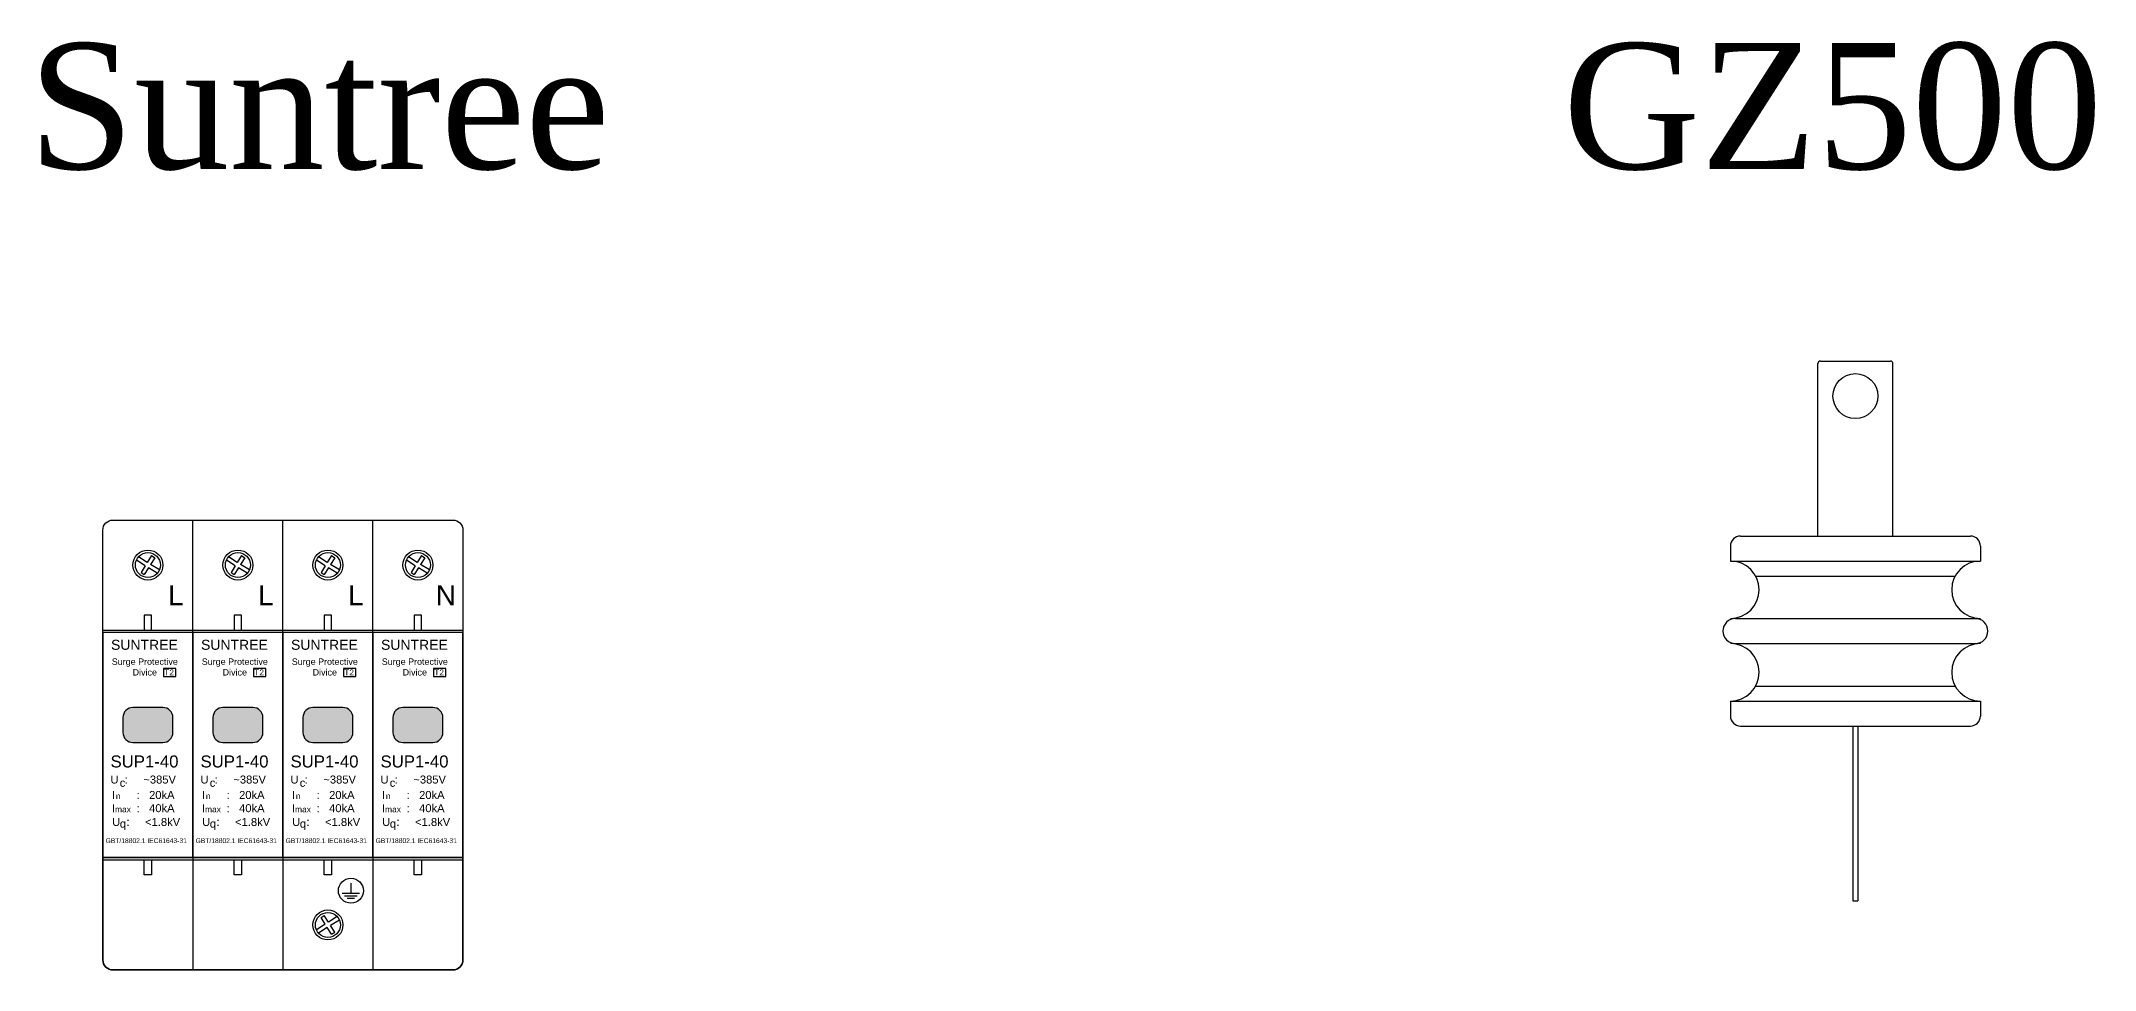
# Model space of a CAD drawing. Header units: millimetres. Extents: x 42 to 1081, y 225 to 420.
# Drawn here: x 669.9 to 1080.7, y 232.6 to 418.4 of the extents above; entities that cross this region are included whole.
import ezdxf

# ---------------------------------------------------------------- set-up
doc = ezdxf.new("R2010")
doc.units = ezdxf.units.MM
doc.layers.add('1-EMC-ACESS', color=4, linetype='Continuous')
doc.styles.add('ARIAL', font='arial.ttf')

# ---------------------------------------------------------------- blocks, each defined once
blk = doc.blocks.new('*U431')
h = blk.add_hatch(color=3)
h.set_gradient(color1=(35, 249, 6), color2=(57, 249, 31), one_color=1, tint=0.55, name='INVCYLINDER')
edge = h.paths.add_edge_path()
edge.add_line((6, 37.81), (12, 37.81))
edge.add_arc((12, 39.81), 2, 270, 360)
edge.add_line((14, 39.81), (14, 42.81))
edge.add_arc((12, 42.81), 2, 0, 90)
edge.add_line((12, 44.81), (6, 44.81))
edge.add_arc((6, 42.81), 2, 90, 180)
edge.add_line((4, 42.81), (4, 39.81))
edge.add_arc((6, 39.81), 2, 180, 270)
h = blk.add_hatch(color=3)
h.set_gradient(color1=(35, 249, 6), color2=(57, 249, 31), one_color=1, tint=0.55, name='INVCYLINDER')
edge = h.paths.add_edge_path()
edge.add_line((24, 37.81), (30, 37.81))
edge.add_arc((30, 39.81), 2, 270, 360)
edge.add_line((32, 39.81), (32, 42.81))
edge.add_arc((30, 42.81), 2, 0, 90)
edge.add_line((30, 44.81), (24, 44.81))
edge.add_arc((24, 42.81), 2, 90, 180)
edge.add_line((22, 42.81), (22, 39.81))
edge.add_arc((24, 39.81), 2, 180, 270)
h = blk.add_hatch(color=3)
h.set_gradient(color1=(35, 249, 6), color2=(57, 249, 31), one_color=1, tint=0.55, name='INVCYLINDER')
edge = h.paths.add_edge_path()
edge.add_line((42, 37.81), (48, 37.81))
edge.add_arc((48, 39.81), 2, 270, 360)
edge.add_line((50, 39.81), (50, 42.81))
edge.add_arc((48, 42.81), 2, 0, 90)
edge.add_line((48, 44.81), (42, 44.81))
edge.add_arc((42, 42.81), 2, 90, 180)
edge.add_line((40, 42.81), (40, 39.81))
edge.add_arc((42, 39.81), 2, 180, 270)
h = blk.add_hatch(color=3)
h.set_gradient(color1=(35, 249, 6), color2=(57, 249, 31), one_color=1, tint=0.55, name='INVCYLINDER')
edge = h.paths.add_edge_path()
edge.add_line((60, 37.81), (66, 37.81))
edge.add_arc((66, 39.81), 2, 270, 360)
edge.add_line((68, 39.81), (68, 42.81))
edge.add_arc((66, 42.81), 2, 0, 90)
edge.add_line((66, 44.81), (60, 44.81))
edge.add_arc((60, 42.81), 2, 90, 180)
edge.add_line((58, 42.81), (58, 39.81))
edge.add_arc((60, 39.81), 2, 180, 270)
for p, q in [((18, 59.81), (18, 82.31)), ((36, 59.81), (36, 82.31)), ((54, 59.81), (54, 82.31)), ((8.48, 73.18), (6.71, 74.31)), ((8.88, 73.82), (7.09, 74.93)), ((9.72, 75.19), (8.88, 73.82)), ((10.39, 74.76), (9.53, 73.42)), ((9.72, 75.19), (10.39, 74.76)), ((26.48, 73.18), (24.71, 74.31)), ((26.88, 73.82), (25.09, 74.93)), ((27.72, 75.19), (26.88, 73.82)), ((28.39, 74.76), (27.53, 73.42)), ((27.72, 75.19), (28.39, 74.76)), ((44.48, 73.18), (42.71, 74.31)), ((44.88, 73.82), (43.09, 74.93)), ((45.72, 75.19), (44.88, 73.82)), ((46.39, 74.76), (45.53, 73.42)), ((45.72, 75.19), (46.39, 74.76)), ((62.48, 73.18), (60.71, 74.31)), ((62.88, 73.82), (61.09, 74.93)), ((63.72, 75.19), (62.88, 73.82)), ((64.39, 74.76), (63.53, 73.42)), ((63.72, 75.19), (64.39, 74.76)), ((8.48, 73.18), (7.65, 71.83)), ((7.65, 71.83), (8.26, 71.44)), ((9.12, 72.78), (8.26, 71.45)), ((10.87, 71.66), (9.12, 72.78)), ((11.3, 72.32), (9.53, 73.42)), ((26.48, 73.18), (25.65, 71.83)), ((25.65, 71.83), (26.26, 71.44)), ((27.12, 72.78), (26.26, 71.45)), ((28.87, 71.66), (27.12, 72.78)), ((29.3, 72.32), (27.53, 73.42)), ((44.48, 73.18), (43.65, 71.83)), ((43.65, 71.83), (44.26, 71.44)), ((45.12, 72.78), (44.26, 71.45)), ((46.87, 71.66), (45.12, 72.78)), ((47.3, 72.32), (45.53, 73.42)), ((62.48, 73.18), (61.65, 71.83)), ((61.65, 71.83), (62.26, 71.44)), ((63.12, 72.78), (62.26, 71.45)), ((64.87, 71.66), (63.12, 72.78)), ((65.3, 72.32), (63.53, 73.42)), ((0, 60.31), (72, 60.31)), ((0, 14.31), (72, 14.31)), ((18, 14.81), (18, -7.69)), ((36, 14.81), (36, -7.69)), ((54, 14.81), (54, -7.69)), ((44.48, 1.44), (42.71, 0.31)), ((44.88, 0.8), (43.09, -0.3)), ((43.65, 2.8), (44.26, 3.19)), ((44.48, 1.44), (43.65, 2.8)), ((45.12, 1.85), (44.26, 3.18)), ((45.72, -0.56), (44.88, 0.8)), ((46.87, 2.97), (45.12, 1.85)), ((47.3, 2.3), (45.53, 1.21)), ((46.39, -0.14), (45.53, 1.21)), ((45.72, -0.56), (46.39, -0.14))]:
    blk.add_line(p, q)
at = {"color": 7}
for p, q in [((49.59, 9.66), (49.59, 7.66)), ((47.84, 7.66), (51.34, 7.66)), ((48.34, 7.16), (50.84, 7.16)), ((48.84, 6.66), (50.34, 6.66))]:
    blk.add_line(p, q, dxfattribs=at)
for points in [[(2, 82.31), (70, 82.31, -0.414214), (72, 80.31), (72, -5.69, -0.414214), (70, -7.69), (2, -7.69, -0.414214), (0, -5.69), (0, 80.31, -0.414214)], [(2, 82.31), (70, 82.31, -0.414214), (72, 80.31), (72, 59.81), (0, 59.81), (0, 80.31, -0.414214)], [(2, -7.69), (70, -7.69, 0.414214), (72, -5.69), (72, 14.81), (0, 14.81), (0, -5.69, 0.414214)], [(2, -7.69), (70, -7.69, 0.414214), (72, -5.69), (72, 14.81), (0, 14.81), (0, -5.69, 0.414214)]]:
    blk.add_lwpolyline(points, format="xyb", close=True)
for points in [[(8.25, 60.31), (9.75, 60.31), (9.75, 63.31), (8.25, 63.31)], [(26.25, 60.31), (27.75, 60.31), (27.75, 63.31), (26.25, 63.31)], [(44.25, 60.31), (45.75, 60.31), (45.75, 63.31), (44.25, 63.31)], [(62.25, 60.31), (63.75, 60.31), (63.75, 63.31), (62.25, 63.31)], [(0, 14.81), (18, 14.81), (18, 59.81), (0, 59.81)], [(18, 14.81), (36, 14.81), (36, 59.81), (18, 59.81)], [(36, 14.81), (54, 14.81), (54, 59.81), (36, 59.81)], [(54, 14.81), (72, 14.81), (72, 59.81), (54, 59.81)], [(12.14, 51), (14.6, 51), (14.6, 52.64), (12.14, 52.64)], [(30.14, 51), (32.6, 51), (32.6, 52.64), (30.14, 52.64)], [(48.14, 51), (50.6, 51), (50.6, 52.64), (48.14, 52.64)], [(66.14, 51), (68.6, 51), (68.6, 52.64), (66.14, 52.64)], [(8.25, 14.31), (9.75, 14.31), (9.75, 11.31), (8.25, 11.31)], [(26.25, 14.31), (27.75, 14.31), (27.75, 11.31), (26.25, 11.31)], [(44.25, 14.31), (45.75, 14.31), (45.75, 11.31), (44.25, 11.31)], [(62.25, 14.31), (63.75, 14.31), (63.75, 11.31), (62.25, 11.31)]]:
    blk.add_lwpolyline(points, close=True)
at = {"color": 3}
for points in [[(6, 37.81), (12, 37.81, 0.414214), (14, 39.81), (14, 42.81, 0.414214), (12, 44.81), (6, 44.81, 0.414214), (4, 42.81), (4, 39.81, 0.414214)], [(24, 37.81), (30, 37.81, 0.414214), (32, 39.81), (32, 42.81, 0.414214), (30, 44.81), (24, 44.81, 0.414214), (22, 42.81), (22, 39.81, 0.414214)], [(42, 37.81), (48, 37.81, 0.414214), (50, 39.81), (50, 42.81, 0.414214), (48, 44.81), (42, 44.81, 0.414214), (40, 42.81), (40, 39.81, 0.414214)], [(60, 37.81), (66, 37.81, 0.414214), (68, 39.81), (68, 42.81, 0.414214), (66, 44.81), (60, 44.81, 0.414214), (58, 42.81), (58, 39.81, 0.414214)]]:
    blk.add_lwpolyline(points, format="xyb", close=True, dxfattribs=at)
for centre, radius in [((9, 73.31), 3), ((9, 73.31), 2.5), ((27, 73.31), 3), ((27, 73.31), 2.5), ((45, 73.31), 3), ((45, 73.31), 2.5), ((63, 73.31), 3), ((63, 73.31), 2.5), ((49.59, 8.16), 2.5), ((45, 1.31), 3), ((45, 1.31), 2.5)]:
    blk.add_circle(centre, radius)
at = {"color": 7, "char_height": 4, "width": 112.5, "attachment_point": 5, "style": 'ARIAL'}
for s, insert in [('L', (14.58, 67.26)), ('L', (32.58, 67.26)), ('L', (50.58, 67.26)), ('N', (68.58, 67.26))]:
    blk.add_mtext(s, dxfattribs=dict(at, insert=insert))
at = {"color": 3, "char_height": 2, "width": 56.25, "attachment_point": 5, "style": 'ARIAL'}
for insert in [(8.3, 57.34), (26.3, 57.34), (44.3, 57.34), (62.3, 57.34)]:
    blk.add_mtext('SUNTREE', dxfattribs=dict(at, insert=insert))
at = {"attachment_point": 5, "style": 'ARIAL'}
for s, insert, char_height, width in [('Surge Protective\\PDivice', (8.38, 52.91), 1.28, 36), ('Surge Protective\\PDivice', (26.38, 52.91), 1.28, 36), ('Surge Protective\\PDivice', (44.38, 52.91), 1.28, 36), ('Surge Protective\\PDivice', (62.38, 52.91), 1.28, 36), ('T2', (13.24, 51.82), 1.2, 33.75), ('T2', (31.24, 51.82), 1.2, 33.75), ('T2', (49.24, 51.82), 1.2, 33.75), ('T2', (67.24, 51.82), 1.2, 33.75), ('SUP1-40', (8.32, 34), 2.4, 67.5), ('SUP1-40', (26.32, 34), 2.4, 67.5), ('SUP1-40', (44.32, 34), 2.4, 67.5), ('SUP1-40', (62.32, 34), 2.4, 67.5), (' U  :     ~385V', (7.75, 30.39), 1.6, 45), ('c', (3.93, 29.74), 1.6, 45), (' U  :     ~385V', (25.75, 30.39), 1.6, 45), ('c', (21.93, 29.74), 1.6, 45), (' U  :     ~385V', (43.75, 30.39), 1.6, 45), ('c', (39.93, 29.74), 1.6, 45), (' U  :     ~385V', (61.75, 30.39), 1.6, 45), ('c', (57.93, 29.74), 1.6, 45), (' I       :   20kA', (7.75, 27.3), 1.6, 45), (' I       :   40kA', (7.75, 24.66), 1.6, 45), ('max', (4.02, 24.43), 1.2, 33.75), ('n', (3.06, 27.08), 1.2, 33.75), (' I       :   20kA', (25.75, 27.3), 1.6, 45), (' I       :   40kA', (25.75, 24.66), 1.6, 45), ('max', (22.02, 24.43), 1.2, 33.75), ('n', (21.06, 27.08), 1.2, 33.75), (' I       :   20kA', (43.75, 27.3), 1.6, 45), (' I       :   40kA', (43.75, 24.66), 1.6, 45), ('max', (40.02, 24.43), 1.2, 33.75), ('n', (39.06, 27.08), 1.2, 33.75), (' I       :   20kA', (61.75, 27.3), 1.6, 45), (' I       :   40kA', (61.75, 24.66), 1.6, 45), ('max', (58.02, 24.43), 1.2, 33.75), ('n', (57.06, 27.08), 1.2, 33.75), ('\\pt3.2; U  :     <1.8kV', (8.34, 21.9), 1.6, 45), ('q', (4.01, 21.34), 1.6, 45), ('\\pt3.2; U  :     <1.8kV', (26.34, 21.9), 1.6, 45), ('q', (22.01, 21.34), 1.6, 45), ('\\pt3.2; U  :     <1.8kV', (44.34, 21.9), 1.6, 45), ('q', (40.01, 21.34), 1.6, 45), ('\\pt3.2; U  :     <1.8kV', (62.34, 21.9), 1.6, 45), ('q', (58.01, 21.34), 1.6, 45), ('GBT/18802.1 IEC61643-31', (8.67, 18.16), 0.96, 27), ('GBT/18802.1 IEC61643-31', (26.67, 18.16), 0.96, 27), ('GBT/18802.1 IEC61643-31', (44.67, 18.16), 0.96, 27), ('GBT/18802.1 IEC61643-31', (62.67, 18.16), 0.96, 27)]:
    blk.add_mtext(s, dxfattribs=dict(at, insert=insert, char_height=char_height, width=width))
blk = doc.blocks.new('*U433')
for p, q in [((-7.5, 50), (-7.5, 84.5)), ((-7, 85), (7, 85)), ((7.5, 50), (7.5, 84.5)), ((-23, 50), (23, 50)), ((-25, 48), (-25, 45)), ((25, 48), (25, 45)), ((-25, 45), (25, 45)), ((-25, 17), (25, 17)), ((-25, 17), (-25, 14)), ((25, 17), (25, 14)), ((-23, 12), (23, 12)), ((-0.5, 12), (-0.5, -23)), ((0.5, 12), (0.5, -23)), ((-0.5, -23), (0.5, -23))]:
    blk.add_line(p, q)
at = {"color": 32}
for p, q in [((-19.95, 42), (19.95, 42)), ((-24, 33.5), (25, 33.5)), ((-24, 28.5), (24, 28.5)), ((-19.95, 20), (19.95, 20))]:
    blk.add_line(p, q, dxfattribs=at)
blk.add_circle((0, 78), 4.5)
for centre, radius, start, end in [((-7, 84.5), 0.5, 90, 180), ((7, 84.5), 0.5, 0, 90), ((-23, 48), 2, 90, 180), ((23, 48), 2, 0, 90), ((-23, 14), 2, 180, 270), ((23, 14), 2, 270, 0)]:
    blk.add_arc(centre, radius, start, end)
for centre, radius, start, end in [((-25, 39.25), 5.75, 270, 90), ((25, 39.25), 5.75, 90, 270), ((-24, 31), 2.5, 90, 270), ((24, 31), 2.5, 270, 90), ((-25, 22.75), 5.75, 270, 90), ((25, 22.75), 5.75, 90, 270)]:
    blk.add_arc(centre, radius, start, end, dxfattribs=at)

msp = doc.modelspace()

# ---------------------------------------------------------------- block references
for name, p in [('*U433', (1032.79, 269.43)), ('*U431', (682.3, 240.32))]:
    msp.add_blockref(name, p)

# ---------------------------------------------------------------- texts
at = {"layer": '1-EMC-ACESS', "color": 1, "linetype": 'ByBlock', "lineweight": -2, "char_height": 25.2, "width": 385.9629, "attachment_point": 2, "style": 'ARIAL'}
for s, insert in [('{\\fTimes New Roman|b0|i0|c0|p18;\\C7;Suntree}', (725.52, 418.06)), ('{\\fTimes New Roman|b0|i0|c0|p18;\\C7;GZ500}', (1028.22, 418.06))]:
    msp.add_mtext(s, dxfattribs=dict(at, insert=insert))

doc.saveas('drawing.dxf')
